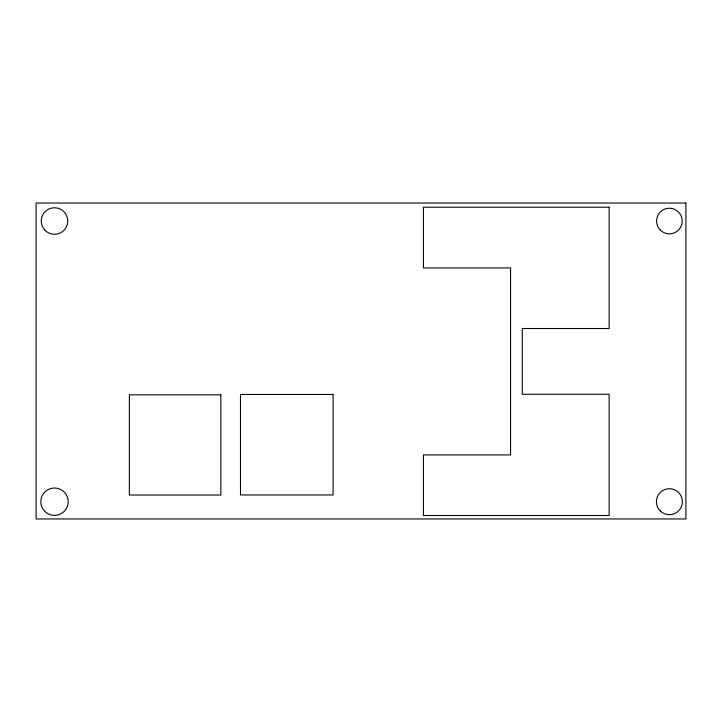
<?xml version="1.0" encoding="UTF-8"?>
<svg xmlns="http://www.w3.org/2000/svg" width="722" height="722" viewBox="0 0 722 722"><rect width="100%" height="100%" fill="white"/><g stroke="black" fill="none" stroke-linecap="round" stroke-linejoin="round"><path stroke-width="1.08" d="M685.9 203.044L36.1 203.044L36.1 518.956L685.9 518.956L685.9 203.044M609.133 207.223L423.426 207.223L423.426 267.952L510.571 267.952L510.571 454.914L423.426 454.914L423.426 515.508L609.133 515.508L609.133 394.257L522.259 394.257L522.259 328.519L609.133 328.519L609.133 207.223M333.113 394.456L240.489 394.456L240.489 494.967L333.113 494.967L333.113 394.456M220.851 394.835L129.355 394.835L129.355 495.03L220.851 495.03L220.851 394.835M47.661 513.559A13.691 13.691 0 0 0 68.193 501.709A13.691 13.691 0 0 0 47.661 489.85A13.691 13.691 0 0 0 47.661 513.559M45.134 230.408A13.258 13.258 0 0 0 67.308 224.47A13.258 13.258 0 0 0 51.072 208.234A13.258 13.258 0 0 0 45.134 230.408M660.341 230.092A12.806 12.806 0 0 0 681.767 224.352A12.806 12.806 0 0 0 666.081 208.667A12.806 12.806 0 0 0 660.341 230.092M660.215 510.887A12.978 12.978 0 0 0 681.929 505.066A12.978 12.978 0 0 0 666.036 489.164A12.978 12.978 0 0 0 660.215 510.887"/></g></svg>
